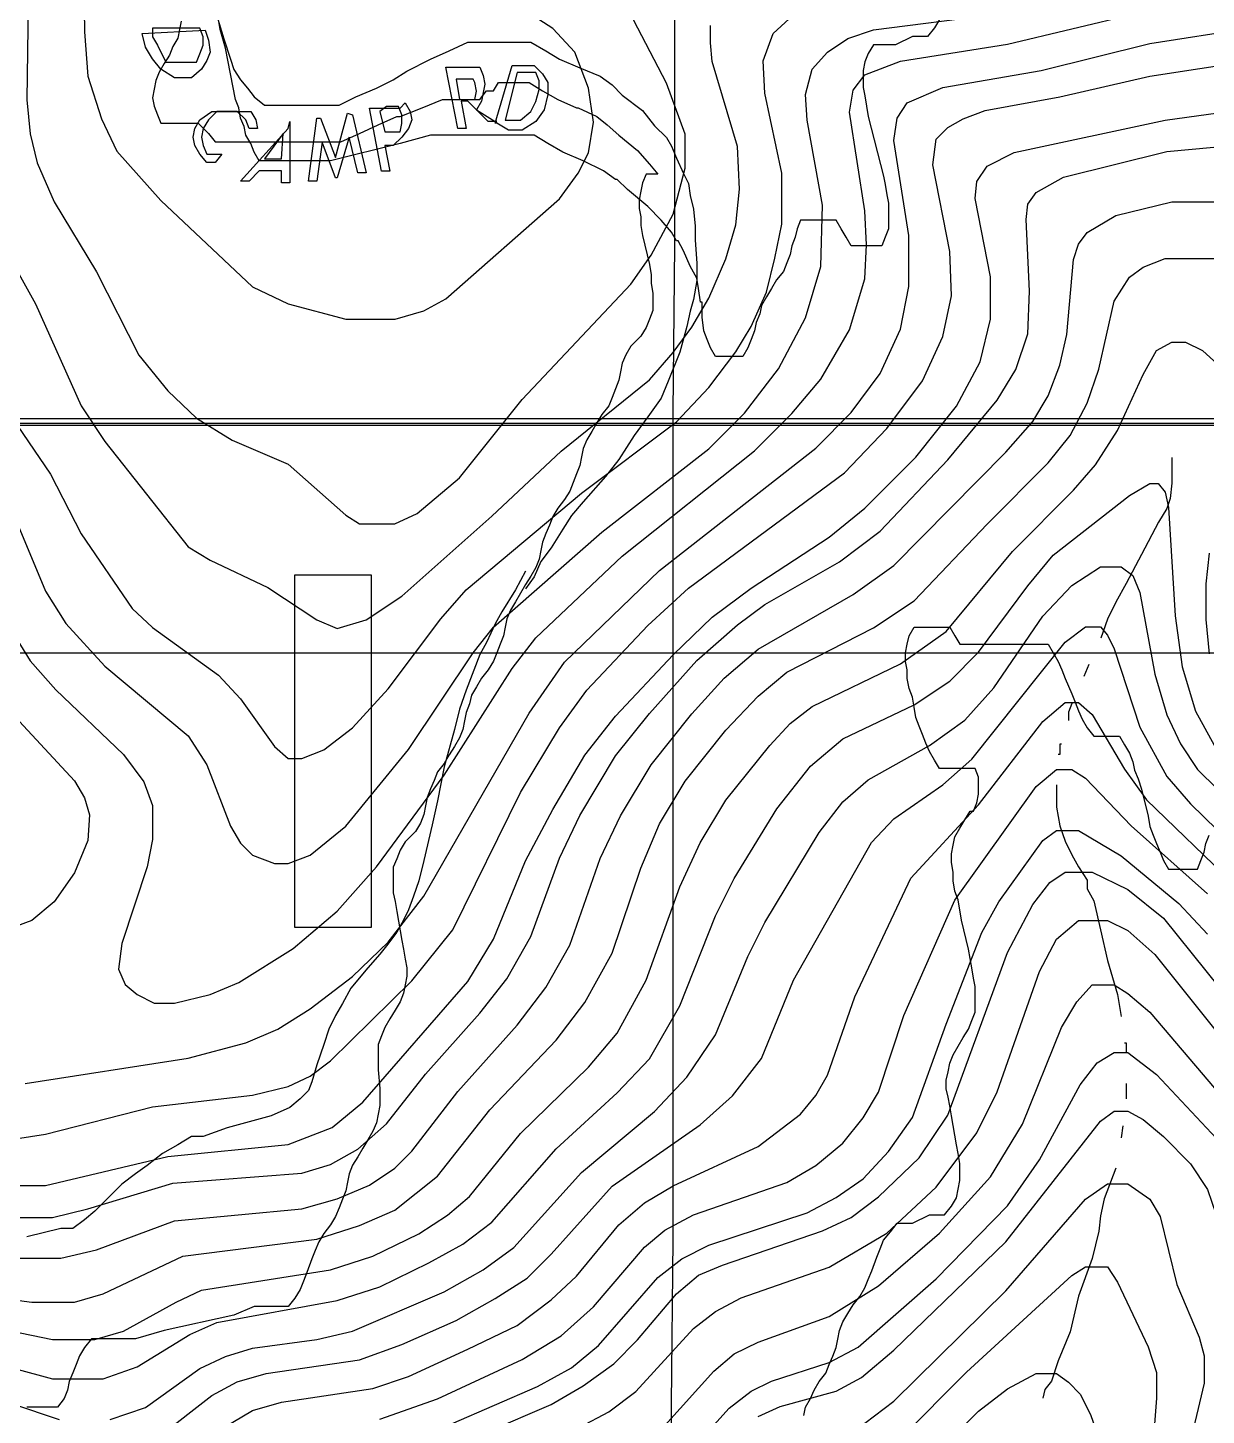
# Model space of a CAD drawing. Extents: x -0.82 to 6.83, y -0.63 to 7.9.
# Drawn here: x 0.0876 to 0.4539, y 4.4541 to 4.8854 of the extents above; entities that cross this region are included whole.
import ezdxf

# ---------------------------------------------------------------- set-up
doc = ezdxf.new("R2010")
doc.units = 0
for name, color, linetype in [('Grid', 7, 'CONTINUOUS'), ('Labels', 7, 'CONTINUOUS'), ('roads', 7, 'CONTINUOUS'), ('topo', 7, 'CONTINUOUS'), ('topo_grid', 7, 'CONTINUOUS'), ('water', 7, 'CONTINUOUS'), ('white', 7, 'CONTINUOUS')]:
    doc.layers.add(name, color=color, linetype=linetype)

msp = doc.modelspace()

# ---------------------------------------------------------------- linework, layer by layer
at = {"layer": 'Grid', "color": 1}
for points in [[(0.841862, 4.762337), (0.635705, 4.762337), (0.429021, 4.762337), (0.222336, 4.762337), (0.015652, 4.762337), (0.024087, 4.966913), (0.031996, 5.172018), (0.039905, 5.376594), (0.048341, 5.58117), (0.255552, 5.58117), (0.463291, 5.58117), (0.670503, 5.58117), (0.878242, 5.58117), (0.869279, 5.375033), (0.860316, 5.169399), (0.850825, 4.963235)], [(0.839226, 3.927683), (0.632542, 3.927683), (0.426384, 3.927683), (0.2197, 3.927683), (0.013015, 3.927683), (0.01407, 4.134375), (0.015652, 4.341041), (0.015652, 4.548792), (0.015652, 4.761808), (0.222336, 4.761808), (0.429021, 4.761808), (0.635705, 4.761808), (0.841862, 4.761808), (0.841862, 4.548263), (0.841336, 4.340539), (0.840283, 4.133846)]]:
    msp.add_lwpolyline(points, close=True, dxfattribs=at)
for points in [[(2.529613, 5.383394), (2.516432, 5.180405), (2.503779, 4.976888), (2.490597, 4.77337), (2.284967, 4.770725), (2.07881, 4.76755), (1.873176, 4.764375), (1.667546, 4.761729), (1.460861, 4.761729), (1.254704, 4.761729), (1.048547, 4.761729), (0.841862, 4.761729), (0.635705, 4.761729), (0.429021, 4.761729), (0.222336, 4.761729), (0.015652, 4.761729), (0.006688, 4.761729)], [(0.006687, 4.763898), (0.01565, 4.763898), (0.222334, 4.763898), (0.429019, 4.763898), (0.635703, 4.763898), (0.84186, 4.763898), (1.048549, 4.763898), (1.254707, 4.763898), (1.460864, 4.763898), (1.667548, 4.763898), (1.873178, 4.766544)]]:
    msp.add_lwpolyline(points, dxfattribs=at)
at = {"layer": 'Labels', "color": 6}
for points in [[(0.142719, 4.884654), (0.143773, 4.881479), (0.144301, 4.877775), (0.143246, 4.875129), (0.141664, 4.872483), (0.138501, 4.869838), (0.133229, 4.869838), (0.129011, 4.872483), (0.126374, 4.875658), (0.124265, 4.879363), (0.123211, 4.883596)], [(0.130592, 4.874626), (0.134283, 4.874626), (0.137974, 4.874626), (0.140083, 4.874626), (0.141137, 4.877272), (0.142192, 4.879918), (0.142192, 4.882564), (0.141137, 4.88521), (0.126374, 4.88521), (0.126374, 4.882564), (0.127956, 4.879918)], [(0.232878, 4.856185), (0.232878, 4.856185), (0.233405, 4.856185), (0.230769, 4.856185), (0.224442, 4.862535), (0.222333, 4.862535), (0.223915, 4.854068), (0.221279, 4.854068), (0.217588, 4.873118), (0.219697, 4.873118), (0.221806, 4.873118), (0.224442, 4.873118), (0.226551, 4.873118), (0.228133, 4.873118), (0.229187, 4.870473), (0.229714, 4.867827), (0.229187, 4.865181), (0.22866, 4.862535), (0.227078, 4.859889)], [(0.233405, 4.855656), (0.232878, 4.855656), (0.23815, 4.873648), (0.241318, 4.873648), (0.245009, 4.873648), (0.247645, 4.871002), (0.249227, 4.868356), (0.249227, 4.864652), (0.248172, 4.859889), (0.245536, 4.856185), (0.241318, 4.853539), (0.237096, 4.853539)], [(0.226024, 4.869361), (0.224969, 4.869361), (0.221806, 4.869361), (0.220751, 4.869361), (0.221806, 4.863011), (0.223387, 4.863011), (0.225496, 4.863011), (0.226551, 4.863011), (0.227078, 4.865657), (0.226551, 4.868303)], [(0.243954, 4.871478), (0.241845, 4.871478), (0.239732, 4.871478), (0.236041, 4.856661), (0.237623, 4.856661), (0.240791, 4.856661), (0.243954, 4.859307), (0.245536, 4.862482), (0.246591, 4.866186), (0.246591, 4.868832), (0.245536, 4.871478)], [(0.204934, 4.861979), (0.206516, 4.859334), (0.207043, 4.856688), (0.205988, 4.854042), (0.203879, 4.851396), (0.201243, 4.84875), (0.198607, 4.84875), (0.200189, 4.840813), (0.197552, 4.840813), (0.193862, 4.860392), (0.195971, 4.860392), (0.197552, 4.860392), (0.200716, 4.860392), (0.203352, 4.860392)], [(0.197025, 4.859334), (0.198607, 4.852984), (0.200716, 4.852984), (0.202298, 4.852984), (0.203352, 4.852984), (0.203879, 4.855629), (0.203879, 4.858275), (0.202825, 4.860921), (0.20177, 4.860921), (0.200716, 4.860921), (0.199134, 4.860921)], [(0.156955, 4.859334), (0.158536, 4.856688), (0.159064, 4.854042), (0.156955, 4.854042), (0.156427, 4.854042), (0.155373, 4.856688), (0.152737, 4.859334), (0.149573, 4.859334), (0.14641, 4.859334), (0.143773, 4.856688), (0.142192, 4.854042), (0.141664, 4.851396), (0.142192, 4.84875), (0.143246, 4.846104), (0.145355, 4.846104), (0.147991, 4.846104), (0.145882, 4.843459), (0.143246, 4.843459), (0.141137, 4.846104), (0.139555, 4.84875), (0.139028, 4.851396), (0.139555, 4.854042), (0.141137, 4.856688), (0.144828, 4.859334), (0.149046, 4.859334), (0.153264, 4.859334)], [(0.169081, 4.856185), (0.169081, 4.837135), (0.166445, 4.837135), (0.166445, 4.840839), (0.159591, 4.840839), (0.156427, 4.837664), (0.153791, 4.837664), (0.168554, 4.854068)], [(0.188589, 4.858275), (0.192807, 4.840284), (0.190171, 4.840284), (0.187535, 4.851396), (0.183844, 4.838696), (0.183317, 4.838696), (0.179099, 4.849809), (0.177517, 4.837638), (0.174881, 4.837638), (0.177517, 4.857217), (0.178572, 4.857217), (0.183317, 4.845046), (0.187008, 4.858804)], [(0.161173, 4.84457), (0.166445, 4.84457), (0.166972, 4.852507)]]:
    msp.add_lwpolyline(points, close=True, dxfattribs=at)
at = {"layer": 'roads', "color": 7}
for points in [[(0.145355, 4.892486), (0.148519, 4.881903), (0.150628, 4.875553), (0.151682, 4.872378), (0.153791, 4.869203), (0.1559, 4.866557), (0.158009, 4.863911), (0.161173, 4.861265), (0.164336, 4.861265), (0.166445, 4.861265), (0.170663, 4.861265), (0.174881, 4.861265), (0.17699, 4.861265), (0.181208, 4.861265), (0.184371, 4.861265), (0.189644, 4.863911), (0.195971, 4.866557), (0.201243, 4.869203), (0.205461, 4.871848), (0.212843, 4.875553), (0.218642, 4.878198), (0.224442, 4.880844), (0.230769, 4.880844), (0.233932, 4.880844), (0.236573, 4.880844), (0.240264, 4.880844), (0.243954, 4.880844), (0.2487, 4.878198), (0.252918, 4.875553), (0.259245, 4.872907), (0.265572, 4.870261), (0.269262, 4.867615), (0.272426, 4.86444), (0.278753, 4.859678), (0.282443, 4.854915), (0.286134, 4.851211), (0.287716, 4.848565), (0.289298, 4.844861), (0.291407, 4.840098), (0.292989, 4.836923), (0.293518, 4.833219), (0.294571, 4.828986), (0.295098, 4.823694), (0.295098, 4.819461), (0.295625, 4.812053), (0.295625, 4.806761), (0.294571, 4.80094), (0.293518, 4.797236), (0.292463, 4.792473), (0.290354, 4.784536), (0.286663, 4.77554), (0.284554, 4.770248), (0.280336, 4.764428), (0.276118, 4.758607), (0.271373, 4.751198), (0.267155, 4.745907), (0.260301, 4.737969), (0.25661, 4.733736), (0.253974, 4.729503), (0.250283, 4.723682), (0.24712, 4.719448), (0.245011, 4.714686), (0.242375, 4.710982)], [(0.24237, 4.716459), (0.239207, 4.710638)], [(0.239207, 4.710664), (0.234989, 4.703785), (0.23288, 4.700081), (0.230244, 4.69426), (0.228135, 4.690556), (0.223917, 4.679443), (0.221808, 4.673623), (0.220226, 4.667273), (0.217063, 4.655631), (0.214954, 4.645048), (0.213372, 4.637639), (0.210736, 4.626527), (0.209154, 4.620177), (0.207572, 4.615414), (0.205991, 4.611181), (0.204409, 4.608006), (0.2023, 4.604302), (0.199136, 4.600068), (0.197027, 4.597423), (0.193337, 4.593189), (0.188064, 4.586839), (0.185428, 4.582077), (0.183319, 4.578373), (0.18121, 4.574139), (0.179628, 4.569377), (0.177519, 4.563027), (0.175938, 4.557735), (0.174883, 4.555089), (0.172247, 4.552443), (0.169083, 4.549798), (0.163284, 4.547152), (0.149575, 4.543448), (0.14219, 4.540802), (0.138499, 4.540802), (0.134281, 4.538156), (0.129536, 4.53551), (0.12479, 4.531806), (0.1211, 4.52916), (0.116882, 4.525985), (0.112137, 4.521223), (0.108446, 4.517518), (0.105282, 4.514873), (0.101592, 4.512227), (0.097901, 4.512227), (0.087356, 4.509581)]]:
    msp.add_lwpolyline(points, dxfattribs=at)
at = {"layer": 'topo', "color": 2}
for points in [[(0.104756, 4.918865), (0.105283, 4.884072), (0.106337, 4.870314), (0.110555, 4.857085), (0.1153, 4.84703), (0.129009, 4.831685), (0.157484, 4.804803), (0.168557, 4.799511), (0.186483, 4.794749), (0.201773, 4.794749), (0.210736, 4.797395), (0.21759, 4.801099), (0.252916, 4.832214), (0.258715, 4.840151), (0.261879, 4.846501), (0.263461, 4.856026), (0.261879, 4.86661), (0.257661, 4.877722), (0.250807, 4.88513), (0.241844, 4.890951)], [(0.087883, 4.900423), (0.087356, 4.862985), (0.08841, 4.852401), (0.090519, 4.843406), (0.095791, 4.831235), (0.108973, 4.809539), (0.122154, 4.78361), (0.131117, 4.772497), (0.140084, 4.764031), (0.151157, 4.757151), (0.168556, 4.749743), (0.186482, 4.733868), (0.1907, 4.731222), (0.194918, 4.731222), (0.201772, 4.731222), (0.208626, 4.734397), (0.221807, 4.74551), (0.241316, 4.769851), (0.275059, 4.805703), (0.281386, 4.814698), (0.28824, 4.827398), (0.291931, 4.841686), (0.291931, 4.852269), (0.286131, 4.868144), (0.270841, 4.897672)], [(0.081029, 4.766729), (0.094737, 4.746621), (0.104227, 4.7281), (0.120045, 4.704817), (0.126372, 4.698996), (0.146939, 4.684179), (0.153793, 4.676771), (0.164338, 4.661954), (0.168556, 4.65825), (0.172774, 4.65825), (0.179628, 4.660896), (0.188591, 4.667775), (0.199663, 4.679946), (0.216008, 4.701642), (0.223916, 4.710638), (0.259769, 4.740694), (0.289295, 4.762919), (0.299313, 4.773503), (0.307748, 4.784615), (0.312494, 4.792553), (0.317239, 4.803136), (0.31988, 4.813719), (0.321988, 4.824303), (0.321988, 4.840178), (0.316712, 4.865049), (0.316183, 4.875103), (0.319351, 4.883569), (0.326733, 4.890449)], [(0.077865, 4.821207), (0.089992, 4.799511), (0.104227, 4.767867), (0.111609, 4.756755), (0.137448, 4.724079), (0.144302, 4.719845), (0.162229, 4.711379), (0.177519, 4.701324), (0.183846, 4.698679), (0.192809, 4.701324), (0.203881, 4.708733), (0.231825, 4.733604), (0.253442, 4.753712), (0.280859, 4.775937), (0.28824, 4.784404), (0.29404, 4.792341), (0.299312, 4.801337), (0.304585, 4.813508), (0.307748, 4.824091), (0.308804, 4.835204), (0.308277, 4.848433), (0.300368, 4.874891), (0.299841, 4.880712), (0.299841, 4.886004)], [(0.081556, 4.69971), (0.08841, 4.688598), (0.096319, 4.679602), (0.117409, 4.659494), (0.123735, 4.651027), (0.126372, 4.643619), (0.126372, 4.633035), (0.12479, 4.624569), (0.116881, 4.600756), (0.115827, 4.592819), (0.117936, 4.588056), (0.121627, 4.584881), (0.126899, 4.582235), (0.13323, 4.582235), (0.144302, 4.584881), (0.153266, 4.588585), (0.170137, 4.599169), (0.183846, 4.61081), (0.195972, 4.624569), (0.217062, 4.653038), (0.238152, 4.686243), (0.245533, 4.695768), (0.272423, 4.721168), (0.313548, 4.753871), (0.325152, 4.765512), (0.334115, 4.776096), (0.343078, 4.791441), (0.347823, 4.807316), (0.34835, 4.8179), (0.347823, 4.828483), (0.343078, 4.859069), (0.344134, 4.865948), (0.347824, 4.870711), (0.358897, 4.874944), (0.392113, 4.880236), (0.432184, 4.889761)], [(0.08261, 4.735667), (0.093155, 4.710267), (0.099482, 4.700213), (0.111609, 4.686984), (0.137448, 4.665288), (0.143248, 4.656292), (0.150629, 4.637242), (0.153793, 4.631951), (0.157484, 4.628246), (0.164338, 4.625601), (0.168556, 4.625601), (0.17541, 4.628246), (0.186482, 4.637242), (0.20599, 4.661055), (0.226025, 4.691111), (0.232352, 4.699049), (0.266096, 4.728576), (0.299312, 4.754506), (0.310385, 4.765618), (0.320934, 4.779376), (0.32937, 4.795251), (0.334115, 4.811126), (0.334642, 4.830176), (0.329897, 4.856635), (0.32937, 4.864572), (0.331479, 4.87251), (0.336224, 4.877801), (0.342551, 4.882035), (0.35046, 4.884681), (0.387894, 4.889443)], [(0.086828, 4.557206), (0.137448, 4.565143), (0.155375, 4.569906), (0.165392, 4.574139), (0.17541, 4.580489), (0.188591, 4.590543), (0.199663, 4.601127), (0.210735, 4.615414), (0.243425, 4.672353), (0.254497, 4.688228), (0.284022, 4.716697), (0.332533, 4.754664), (0.343605, 4.765777), (0.352569, 4.777948), (0.358896, 4.791706), (0.361531, 4.804935), (0.361531, 4.82081), (0.356786, 4.850338), (0.357839, 4.857217), (0.361003, 4.861979), (0.372075, 4.866742), (0.402655, 4.872034), (0.436399, 4.8805), (0.466979, 4.885263)], [(0.075756, 4.538844), (0.093155, 4.54149), (0.126372, 4.549956), (0.157484, 4.55366), (0.168556, 4.556306), (0.17541, 4.559481), (0.181737, 4.564244), (0.207045, 4.589115), (0.219699, 4.60499), (0.240788, 4.647693), (0.252915, 4.667802), (0.261351, 4.679443), (0.280332, 4.699552), (0.292986, 4.711193), (0.341496, 4.747044), (0.354678, 4.760803), (0.36575, 4.775619), (0.372077, 4.789378), (0.374712, 4.802078), (0.374186, 4.815836), (0.368913, 4.842744), (0.369968, 4.850682), (0.373659, 4.854386), (0.378404, 4.857032), (0.385258, 4.859678), (0.408457, 4.863911), (0.436402, 4.870261), (0.467508, 4.875023)], [(0.068902, 4.525535), (0.093155, 4.525535), (0.131117, 4.534531), (0.168556, 4.538235), (0.182264, 4.543527), (0.191755, 4.551464), (0.224444, 4.588903), (0.232352, 4.602132), (0.24237, 4.626474), (0.250806, 4.642349), (0.260824, 4.659282), (0.270314, 4.671453), (0.28824, 4.690503), (0.300367, 4.702145), (0.312494, 4.71114), (0.336751, 4.727015), (0.347823, 4.736011), (0.363641, 4.751886), (0.376295, 4.767761), (0.383676, 4.78152), (0.38684, 4.794749), (0.38684, 4.807978), (0.382094, 4.83232), (0.382621, 4.837611), (0.385784, 4.842374), (0.39422, 4.846607), (0.441145, 4.856661), (0.487542, 4.863011)], [(0.07312, 4.51564), (0.095264, 4.51564), (0.106336, 4.518286), (0.132703, 4.526223), (0.172774, 4.529398), (0.181737, 4.532044), (0.190173, 4.536806), (0.199136, 4.544744), (0.211263, 4.56009), (0.228134, 4.57914), (0.23657, 4.589723), (0.243952, 4.602952), (0.252915, 4.627294), (0.259242, 4.640523), (0.270314, 4.659044), (0.280859, 4.672273), (0.295622, 4.688677), (0.308276, 4.69979), (0.316712, 4.70614), (0.339915, 4.719369), (0.352569, 4.728894), (0.373658, 4.751119), (0.388949, 4.76964), (0.394748, 4.779165), (0.398439, 4.790277), (0.398965, 4.803506), (0.397912, 4.825731), (0.398439, 4.830494), (0.401074, 4.834198), (0.40951, 4.838961), (0.441672, 4.846898), (0.47647, 4.850073)], [(0.079974, 4.502913), (0.0979, 4.502913), (0.108973, 4.505559), (0.13323, 4.514555), (0.172774, 4.518259), (0.183846, 4.521434), (0.193863, 4.525668), (0.201772, 4.530959), (0.207045, 4.536251), (0.22128, 4.554772), (0.239734, 4.575409), (0.248697, 4.587051), (0.256078, 4.60028), (0.265569, 4.627162), (0.271896, 4.640391), (0.281386, 4.656266), (0.29404, 4.672141), (0.304058, 4.683253), (0.314603, 4.692249), (0.344133, 4.709183), (0.356787, 4.718178), (0.391585, 4.7535), (0.400021, 4.763025), (0.404766, 4.770963), (0.408457, 4.780488), (0.410566, 4.790013), (0.412674, 4.813296), (0.414257, 4.818059), (0.416894, 4.821763), (0.425857, 4.827054), (0.443256, 4.831288), (0.456437, 4.831288)], [(0.048867, 4.494553), (0.088937, 4.489261), (0.102118, 4.489261), (0.111082, 4.491907), (0.135866, 4.503548), (0.177519, 4.50884), (0.1907, 4.513073), (0.201772, 4.517836), (0.214953, 4.528419), (0.231298, 4.549057), (0.25186, 4.570753), (0.260824, 4.582394), (0.26926, 4.59774), (0.278223, 4.624198), (0.284022, 4.637957), (0.291931, 4.651186), (0.304585, 4.667061), (0.314603, 4.677644), (0.32357, 4.685053), (0.35046, 4.698811), (0.363114, 4.707278), (0.385785, 4.73109), (0.404766, 4.75014), (0.41162, 4.758607), (0.416893, 4.768661), (0.420583, 4.779244), (0.425328, 4.800411), (0.430074, 4.807819), (0.434292, 4.810994), (0.441146, 4.81364), (0.449582, 4.81364), (0.456436, 4.81364)], [(0.062048, 4.484551), (0.095264, 4.477672), (0.108445, 4.477672), (0.117409, 4.480318), (0.133758, 4.489314), (0.141666, 4.493018), (0.181737, 4.499368), (0.194918, 4.503601), (0.209154, 4.51048), (0.218117, 4.516301), (0.224971, 4.522122), (0.240788, 4.541701), (0.261878, 4.562339), (0.270841, 4.572922), (0.279804, 4.589326), (0.290349, 4.618325), (0.296676, 4.632083), (0.304585, 4.645312), (0.318293, 4.662245), (0.324625, 4.669125), (0.331479, 4.674416), (0.358896, 4.687645), (0.373131, 4.6977), (0.393694, 4.72257), (0.412675, 4.74162), (0.419529, 4.749558), (0.426383, 4.760141), (0.434292, 4.777604), (0.43851, 4.785012), (0.443255, 4.787658), (0.447473, 4.787658), (0.452745, 4.785012), (0.458545, 4.77972)], [(0.062048, 4.474471), (0.095264, 4.465475), (0.104227, 4.465475), (0.111082, 4.465475), (0.121627, 4.469179), (0.137976, 4.479233), (0.146411, 4.482937), (0.183846, 4.489816), (0.197027, 4.49405), (0.212317, 4.501458), (0.222862, 4.507279), (0.231825, 4.514158), (0.25186, 4.536912), (0.270841, 4.554375), (0.280859, 4.564958), (0.290349, 4.581362), (0.301421, 4.609302), (0.307221, 4.620944), (0.320407, 4.64264), (0.330952, 4.655869), (0.340969, 4.664336), (0.363114, 4.674919), (0.374186, 4.682327), (0.383149, 4.691323), (0.398439, 4.711961), (0.406348, 4.721486), (0.430074, 4.740006), (0.436401, 4.743711), (0.439036, 4.743711), (0.441145, 4.741065), (0.442198, 4.736302), (0.444307, 4.702568), (0.446416, 4.686693), (0.450634, 4.672935), (0.456434, 4.662351)], [(0.03674, 4.739663), (0.037795, 4.739663), (0.053612, 4.726433), (0.058357, 4.721142), (0.062048, 4.712675), (0.068375, 4.694154), (0.072593, 4.685158), (0.081029, 4.674046), (0.102118, 4.651292), (0.105282, 4.646), (0.106864, 4.640708), (0.106336, 4.632771), (0.102118, 4.622717), (0.095792, 4.613721), (0.088937, 4.6079), (0.077338, 4.603667), (0.03674, 4.596258)], [(0.454853, 4.722041), (0.4538, 4.712516), (0.4538, 4.701404), (0.454853, 4.69082)], [(0.113191, 4.452801), (0.124263, 4.456505), (0.141139, 4.468676), (0.149048, 4.47238), (0.157484, 4.475026), (0.177519, 4.477672), (0.188591, 4.480318), (0.217062, 4.492489), (0.229189, 4.499368), (0.238679, 4.506247), (0.259769, 4.52953), (0.282441, 4.54858), (0.292458, 4.559164), (0.301421, 4.572393), (0.311439, 4.596735), (0.316712, 4.607318), (0.333588, 4.635258), (0.340969, 4.644783), (0.348878, 4.651662), (0.367859, 4.662245), (0.378931, 4.670183), (0.387894, 4.680237), (0.403184, 4.702462), (0.412147, 4.711987), (0.42111, 4.717808), (0.427437, 4.717808), (0.431128, 4.715162), (0.433237, 4.70987), (0.437982, 4.68447), (0.441673, 4.67177), (0.445891, 4.662775), (0.451163, 4.654837), (0.475944, 4.630495)], [(0.128481, 4.447563), (0.14483, 4.460263), (0.152738, 4.464496), (0.161702, 4.467142), (0.1907, 4.471375), (0.203881, 4.476138), (0.220753, 4.483546), (0.23288, 4.490425), (0.242897, 4.496775), (0.250279, 4.504183), (0.26926, 4.52535), (0.296676, 4.5444), (0.306694, 4.553396), (0.315657, 4.565038), (0.325679, 4.589379), (0.349932, 4.632109), (0.356787, 4.639518), (0.372077, 4.650101), (0.38104, 4.658039), (0.410038, 4.694419), (0.416365, 4.699181), (0.421111, 4.699181), (0.42322, 4.696535), (0.425329, 4.692302), (0.433236, 4.66796), (0.441672, 4.652615), (0.449053, 4.644148), (0.469616, 4.62404)], [(0.14852, 4.450314), (0.157484, 4.455606), (0.166447, 4.458252), (0.194918, 4.462485), (0.20599, 4.466189), (0.224444, 4.474656), (0.239734, 4.482064), (0.250279, 4.490002), (0.258187, 4.49741), (0.271369, 4.513285), (0.279277, 4.520164), (0.28824, 4.525456), (0.314603, 4.537627), (0.327788, 4.547681), (0.332533, 4.553502), (0.336224, 4.559852), (0.34466, 4.584193), (0.362059, 4.621103), (0.383149, 4.643857), (0.403184, 4.669786), (0.410038, 4.675607), (0.414256, 4.675607), (0.418474, 4.671903), (0.428492, 4.654969), (0.435346, 4.645444), (0.462236, 4.619515)], [(0.197027, 4.452934), (0.214953, 4.459284), (0.241316, 4.471454), (0.253442, 4.478863), (0.26346, 4.487859), (0.279277, 4.506379), (0.285604, 4.511671), (0.294567, 4.516434), (0.32357, 4.526488), (0.332533, 4.531779), (0.340969, 4.538659), (0.347296, 4.546596), (0.352041, 4.554534), (0.35995, 4.578346), (0.375767, 4.614197), (0.401075, 4.649519), (0.407402, 4.654811), (0.412147, 4.654811), (0.416365, 4.652165), (0.430601, 4.637348), (0.454327, 4.616181)], [(0.20599, 4.445631), (0.246061, 4.463094), (0.256606, 4.468914), (0.265042, 4.475794), (0.283495, 4.49696), (0.290877, 4.502781), (0.299312, 4.507014), (0.329897, 4.517069), (0.33886, 4.521831), (0.347296, 4.527652), (0.355205, 4.536119), (0.362586, 4.546702), (0.373131, 4.5757), (0.384203, 4.604169), (0.389476, 4.613694), (0.403184, 4.632744), (0.407402, 4.635919), (0.414256, 4.635919), (0.427437, 4.627982), (0.445364, 4.613165), (0.454327, 4.60364)], [(0.210735, 4.440498), (0.250279, 4.457431), (0.260296, 4.463252), (0.269787, 4.470131), (0.277168, 4.47754), (0.289295, 4.491827), (0.296149, 4.497648), (0.30353, 4.500823), (0.334642, 4.511406), (0.343605, 4.51564), (0.352041, 4.52199), (0.364695, 4.534161), (0.373658, 4.54739), (0.392112, 4.598005), (0.400021, 4.612821), (0.405293, 4.6197), (0.410038, 4.622875), (0.414256, 4.622875), (0.418474, 4.622875), (0.429546, 4.617584), (0.440619, 4.608588), (0.466981, 4.575912)], [(0.259242, 4.450394), (0.268205, 4.455156), (0.276641, 4.461506), (0.294567, 4.481085), (0.301421, 4.486377), (0.30933, 4.49061), (0.336751, 4.500135), (0.354678, 4.510719), (0.369968, 4.525006), (0.382622, 4.541939), (0.388949, 4.554639), (0.40213, 4.592051), (0.407402, 4.602106), (0.414256, 4.607926), (0.418474, 4.607926), (0.42322, 4.607926), (0.429546, 4.604751), (0.437982, 4.597343), (0.461181, 4.568345)], [(0.285604, 4.450949), (0.300894, 4.467883), (0.307221, 4.473174), (0.314603, 4.476878), (0.336751, 4.484816), (0.352041, 4.494341), (0.371022, 4.510745), (0.38684, 4.528208), (0.396857, 4.544612), (0.408984, 4.574668), (0.413729, 4.582606), (0.418474, 4.587898), (0.425329, 4.587898), (0.429546, 4.585252), (0.436401, 4.579431), (0.460654, 4.550962), (0.485962, 4.527149), (0.488071, 4.521858), (0.49018, 4.503337), (0.495978, 4.490108), (0.497034, 4.484287), (0.496508, 4.478995), (0.49387, 4.471058), (0.479635, 4.444599)], [(0.290349, 4.43936), (0.305639, 4.456294), (0.312494, 4.461585), (0.318825, 4.46476), (0.336751, 4.470581), (0.345714, 4.475344), (0.369968, 4.49651), (0.392112, 4.519265), (0.40213, 4.533552), (0.414784, 4.556835), (0.420056, 4.563715), (0.425328, 4.56689), (0.429546, 4.56689), (0.43851, 4.56001), (0.46329, 4.533552), (0.469617, 4.525615), (0.472252, 4.517677), (0.473834, 4.501273), (0.481215, 4.485398), (0.482271, 4.480106), (0.482271, 4.474815), (0.480689, 4.469523), (0.46909, 4.44571)], [(0.314603, 4.453701), (0.321461, 4.456876), (0.33886, 4.461638), (0.346769, 4.465872), (0.356787, 4.474338), (0.391585, 4.508073), (0.42111, 4.545511), (0.425328, 4.548686), (0.429546, 4.548686), (0.434292, 4.54604), (0.440619, 4.540749), (0.449054, 4.532282), (0.454327, 4.524345), (0.456962, 4.516407), (0.459071, 4.497886), (0.466453, 4.481482), (0.467506, 4.47619), (0.46698, 4.468253), (0.45907, 4.447086)], [(0.347823, 4.451637), (0.356787, 4.458516), (0.391585, 4.49278), (0.416365, 4.521249), (0.42322, 4.526011), (0.429546, 4.526011), (0.436401, 4.521249), (0.439564, 4.515957), (0.444837, 4.494791), (0.451691, 4.478386), (0.453273, 4.472566), (0.453273, 4.464099), (0.448528, 4.443991)], [(0.358896, 4.446901), (0.379458, 4.467539), (0.412147, 4.497595), (0.416365, 4.500241), (0.420583, 4.500241), (0.423221, 4.500241), (0.426384, 4.495479), (0.435874, 4.47537), (0.438512, 4.467433), (0.438512, 4.459495), (0.436403, 4.432614)], [(0.364168, 4.436371), (0.383149, 4.455421), (0.392112, 4.4623), (0.401075, 4.467062), (0.407402, 4.467062), (0.411093, 4.464416), (0.414784, 4.460712), (0.417947, 4.454362), (0.420582, 4.446954)], [(0.068902, 4.462326), (0.097373, 4.452801)]]:
    msp.add_lwpolyline(points, dxfattribs=at)
at = {"layer": 'topo_grid', "color": 7}
for points in [[(0.287713, 4.405917), (0.287713, 4.45759), (0.28824, 4.508734), (0.28824, 4.560381), (0.28824, 4.611525), (0.28824, 4.663198), (0.28824, 4.714871), (0.28824, 4.766015), (0.288766, 4.817688), (0.288766, 4.868832), (0.288766, 4.920505), (0.288766, 4.972178), (0.288766, 5.023322), (0.289293, 5.074995), (0.289293, 5.126139), (0.289293, 5.177813), (0.289293, 5.229459)], [(0.071011, 4.691138), (0.108445, 4.691138), (0.145357, 4.691138), (0.182791, 4.691138), (0.219699, 4.691138), (0.257133, 4.691138), (0.29404, 4.691138), (0.331479, 4.691138), (0.368913, 4.691138), (0.40582, 4.691138), (0.443255, 4.691138), (0.480162, 4.691138), (0.517601, 4.691138), (0.554508, 4.691138), (0.591942, 4.691138), (0.629377, 4.691138), (0.666284, 4.691138)]]:
    msp.add_lwpolyline(points, dxfattribs=at)
at = {"layer": 'water', "color": 4}
for points in [[(0.443256, 4.75178), (0.443256, 4.747547), (0.443256, 4.743843), (0.442729, 4.73908), (0.441676, 4.735905), (0.439041, 4.731672), (0.433768, 4.721618), (0.429023, 4.712622), (0.42586, 4.706801), (0.423222, 4.70151), (0.421113, 4.695689)], [(0.41742, 4.68746), (0.415838, 4.683756)], [(0.412147, 4.675342), (0.411094, 4.672696), (0.411094, 4.670051)], [(0.408984, 4.662669), (0.408457, 4.662669), (0.408457, 4.659494), (0.407931, 4.659494)], [(0.407402, 4.650022), (0.407402, 4.650022), (0.407402, 4.647376), (0.407402, 4.643143), (0.408458, 4.637322), (0.41004, 4.632559), (0.412149, 4.628326), (0.414257, 4.624622), (0.416893, 4.620388), (0.416893, 4.617743), (0.419001, 4.614038), (0.42111, 4.605043), (0.423219, 4.595518), (0.426383, 4.584934), (0.427436, 4.578055)], [(0.428492, 4.569879), (0.429021, 4.569879), (0.429021, 4.566704)], [(0.42902, 4.557232), (0.42902, 4.55247)], [(0.427965, 4.544056), (0.427439, 4.540352), (0.427439, 4.540352)], [(0.425856, 4.53088), (0.422165, 4.521355), (0.421112, 4.516063), (0.420585, 4.511301), (0.418477, 4.502834), (0.414259, 4.491192), (0.411623, 4.48008), (0.407932, 4.471084), (0.405824, 4.464734), (0.403715, 4.462088), (0.403188, 4.459442)]]:
    msp.add_lwpolyline(points, dxfattribs=at)
at = {"layer": 'white', "color": 7}
for points in [[(0.135335, 4.887432), (0.134808, 4.884786), (0.134281, 4.882141), (0.132699, 4.879495), (0.131645, 4.876849), (0.130063, 4.874203), (0.128481, 4.871557), (0.127427, 4.868911), (0.126899, 4.866266), (0.126372, 4.86362), (0.126899, 4.860974), (0.127954, 4.858328), (0.129008, 4.855682), (0.13059, 4.855682), (0.132699, 4.855682), (0.134808, 4.855682), (0.136917, 4.855682), (0.139026, 4.855682), (0.140608, 4.855682), (0.143771, 4.852507), (0.14588, 4.849861), (0.147462, 4.849861), (0.149571, 4.849861), (0.152212, 4.849861), (0.154848, 4.849861), (0.157484, 4.849861), (0.160648, 4.849861), (0.163284, 4.849861), (0.165393, 4.849861), (0.16592, 4.849861), (0.166447, 4.849861), (0.170665, 4.849861), (0.174883, 4.849861), (0.176992, 4.849861), (0.177519, 4.849861), (0.181737, 4.849861), (0.184374, 4.849861), (0.184901, 4.849861), (0.190701, 4.852507), (0.1965, 4.855153), (0.2023, 4.857799), (0.203354, 4.857799), (0.210209, 4.860445), (0.216536, 4.863091), (0.219699, 4.863091), (0.222335, 4.863091), (0.225499, 4.863091), (0.228135, 4.863091), (0.230244, 4.865736), (0.232353, 4.865736), (0.233935, 4.868382), (0.233935, 4.868382), (0.236571, 4.868382), (0.237098, 4.868382), (0.240262, 4.868382), (0.243425, 4.868382), (0.247643, 4.865736), (0.252388, 4.863091), (0.258188, 4.860445), (0.258715, 4.860445), (0.264515, 4.857799), (0.267678, 4.855153), (0.271369, 4.851978), (0.277169, 4.847216), (0.28086, 4.842982), (0.283495, 4.839807), (0.281913, 4.839807), (0.279804, 4.839807), (0.278751, 4.837161), (0.278222, 4.834516), (0.277696, 4.83187), (0.277696, 4.829224), (0.278222, 4.826578), (0.278222, 4.823932), (0.278751, 4.820757), (0.28086, 4.811761), (0.281386, 4.808586), (0.281386, 4.805941), (0.281913, 4.802766), (0.281913, 4.80012), (0.281913, 4.797474), (0.28086, 4.794828), (0.279804, 4.792182), (0.278222, 4.789536), (0.275059, 4.786361), (0.273477, 4.783716), (0.272424, 4.78107), (0.271895, 4.778424), (0.271368, 4.775778), (0.270315, 4.773132), (0.26926, 4.770486), (0.268207, 4.767841), (0.266098, 4.765195), (0.264516, 4.762549), (0.262934, 4.759903), (0.261352, 4.757257), (0.260298, 4.754611), (0.259771, 4.751966), (0.259243, 4.74932), (0.258189, 4.746674), (0.257134, 4.744028), (0.25608, 4.741382), (0.254498, 4.738736), (0.252389, 4.736091), (0.250808, 4.733445), (0.249753, 4.730799), (0.248699, 4.728153), (0.247644, 4.725507), (0.247117, 4.722861), (0.24659, 4.720216), (0.245535, 4.71757), (0.243953, 4.714924), (0.242372, 4.712278), (0.24079, 4.709632), (0.239208, 4.706986), (0.237626, 4.704341), (0.236572, 4.701695), (0.236045, 4.699049), (0.235517, 4.696403), (0.234463, 4.693757), (0.233408, 4.691111), (0.232354, 4.688466), (0.230772, 4.68582), (0.228663, 4.683174), (0.227081, 4.680528), (0.2255, 4.677882), (0.224972, 4.675236), (0.223918, 4.672591), (0.223391, 4.669945), (0.222863, 4.667299), (0.221809, 4.664653), (0.220227, 4.662007), (0.218645, 4.659361), (0.217064, 4.656716), (0.214955, 4.65407), (0.2139, 4.651424), (0.212846, 4.648778), (0.211791, 4.646132), (0.211264, 4.643486), (0.210737, 4.640841), (0.209682, 4.638195), (0.208101, 4.635549), (0.204937, 4.632374), (0.203355, 4.629728), (0.202301, 4.627082), (0.201246, 4.624436), (0.201246, 4.621791), (0.201246, 4.619145), (0.201246, 4.616499), (0.201774, 4.613853), (0.202301, 4.610678), (0.203883, 4.601682), (0.20441, 4.599036), (0.204937, 4.595861), (0.205464, 4.593216), (0.205464, 4.59057), (0.204937, 4.587924), (0.20441, 4.585278), (0.203355, 4.582632), (0.201774, 4.579986), (0.200192, 4.577341), (0.19861, 4.574695), (0.197556, 4.572049), (0.196501, 4.569403), (0.196501, 4.566757), (0.196501, 4.564111), (0.196501, 4.561466), (0.197028, 4.555645), (0.197028, 4.552999), (0.197028, 4.550353), (0.196501, 4.547707), (0.195974, 4.545061), (0.194919, 4.542416), (0.193338, 4.53977), (0.191756, 4.537124), (0.190174, 4.534478), (0.188592, 4.531832), (0.187538, 4.529186), (0.187011, 4.526541), (0.186483, 4.523895), (0.185429, 4.521249), (0.184374, 4.518603), (0.18332, 4.515957), (0.181738, 4.513311), (0.179629, 4.510666), (0.178048, 4.50802), (0.176993, 4.505374), (0.175939, 4.502728), (0.174357, 4.498495), (0.173302, 4.495849), (0.172248, 4.493203), (0.170666, 4.490557), (0.168557, 4.487911), (0.166448, 4.487911), (0.163812, 4.487911), (0.160648, 4.487911), (0.158012, 4.487911), (0.151685, 4.485266), (0.130064, 4.480503), (0.121101, 4.477857), (0.117937, 4.477857), (0.115301, 4.477857), (0.112138, 4.477857), (0.109501, 4.477857), (0.107392, 4.477857), (0.105283, 4.475211), (0.103702, 4.472566), (0.102647, 4.46992), (0.101593, 4.467274), (0.100538, 4.464628), (0.100011, 4.461982), (0.098956, 4.459336), (0.096847, 4.456691), (0.095266, 4.456691), (0.092629, 4.456691), (0.089993, 4.456691), (0.087357, 4.456691)], [(0.371014, 4.887961), (0.369431, 4.885316), (0.367323, 4.88267), (0.365214, 4.88267), (0.362579, 4.88267), (0.357307, 4.880024), (0.354672, 4.880024), (0.352563, 4.880024), (0.350454, 4.880024), (0.348872, 4.877378), (0.347816, 4.874732), (0.34729, 4.872086), (0.34729, 4.869441), (0.34729, 4.866795), (0.347816, 4.864149), (0.348345, 4.860974), (0.348872, 4.857799), (0.353617, 4.839278), (0.354143, 4.836632), (0.354673, 4.833457), (0.355199, 4.830811), (0.355199, 4.828166), (0.355199, 4.82552), (0.355199, 4.822874), (0.354143, 4.820228), (0.35309, 4.817582), (0.35098, 4.817582), (0.349398, 4.817582), (0.347289, 4.817582), (0.345181, 4.817582), (0.343599, 4.817582), (0.342016, 4.820228), (0.340434, 4.822874), (0.338852, 4.82552), (0.337272, 4.82552), (0.335164, 4.82552), (0.333055, 4.82552), (0.331473, 4.82552), (0.329364, 4.82552), (0.327782, 4.82552), (0.326729, 4.822874), (0.326199, 4.820228), (0.325146, 4.817582), (0.32462, 4.814936), (0.323564, 4.812291), (0.322511, 4.809645), (0.320402, 4.806999), (0.31882, 4.804353), (0.317238, 4.801707), (0.315656, 4.799061), (0.315129, 4.796416), (0.314076, 4.79377), (0.313547, 4.791124), (0.312494, 4.788478), (0.311438, 4.785832), (0.309859, 4.783186), (0.308277, 4.783186), (0.306168, 4.783186), (0.304586, 4.783186), (0.302477, 4.783186), (0.301424, 4.783186), (0.299842, 4.785832), (0.298789, 4.788478), (0.297733, 4.791124), (0.297733, 4.791124), (0.297733, 4.791124), (0.297206, 4.795357), (0.297206, 4.795357), (0.297206, 4.80012), (0.29668, 4.80012), (0.296151, 4.804353), (0.295624, 4.807528), (0.295624, 4.807528), (0.295624, 4.807528), (0.293516, 4.811232), (0.291407, 4.815995), (0.289825, 4.81917), (0.289825, 4.81917), (0.289298, 4.81917), (0.287716, 4.821816), (0.284553, 4.82552), (0.284553, 4.82552), (0.280335, 4.829753), (0.274008, 4.835045), (0.270844, 4.83822), (0.270317, 4.83822), (0.266626, 4.840866), (0.260299, 4.844041), (0.253973, 4.846686), (0.249227, 4.849332), (0.245009, 4.851978), (0.244482, 4.851978), (0.240791, 4.851978), (0.240262, 4.851978), (0.237099, 4.851978), (0.236572, 4.851978), (0.233935, 4.851978), (0.233408, 4.851978), (0.233408, 4.851978), (0.231826, 4.851978), (0.229717, 4.851978), (0.227608, 4.851978), (0.224972, 4.851978), (0.222336, 4.851978), (0.219173, 4.851978), (0.216009, 4.851978), (0.212846, 4.851978), (0.203355, 4.849332), (0.181734, 4.844041), (0.175407, 4.844041), (0.172771, 4.844041), (0.169607, 4.844041), (0.166971, 4.844041), (0.164335, 4.844041), (0.161698, 4.844041), (0.159589, 4.844041), (0.158008, 4.846686), (0.156953, 4.849332), (0.155371, 4.851978), (0.154844, 4.854624), (0.15379, 4.85727), (0.153263, 4.860445), (0.152208, 4.863091), (0.149045, 4.878966), (0.147463, 4.884786), (0.146936, 4.887961)], [(0.328848, 4.454018), (0.329374, 4.456664), (0.330956, 4.45931), (0.332012, 4.461956), (0.333594, 4.464602), (0.335703, 4.467248), (0.336759, 4.469893), (0.337812, 4.472539), (0.338867, 4.475185), (0.339394, 4.477831), (0.339921, 4.480477), (0.340976, 4.483123), (0.342564, 4.485768), (0.344146, 4.488414), (0.346249, 4.49106), (0.347834, 4.493706), (0.34889, 4.496352), (0.349943, 4.498998), (0.351525, 4.503231), (0.352581, 4.505877), (0.353634, 4.508523), (0.355743, 4.511168), (0.357851, 4.513814), (0.35996, 4.513814), (0.362595, 4.513814), (0.367868, 4.51646), (0.370503, 4.51646), (0.372612, 4.51646), (0.374721, 4.519106), (0.376303, 4.521752), (0.37683, 4.524398), (0.377356, 4.527043), (0.377356, 4.529689), (0.377356, 4.532335), (0.37683, 4.53551), (0.376303, 4.538156), (0.374721, 4.547152), (0.374194, 4.550327), (0.373668, 4.552973), (0.373141, 4.555618), (0.373141, 4.558264), (0.373668, 4.56091), (0.374194, 4.563556), (0.375247, 4.566202), (0.37683, 4.568848), (0.378412, 4.571493), (0.379994, 4.574139), (0.38105, 4.576785), (0.382103, 4.579431), (0.382103, 4.582077), (0.382103, 4.584723), (0.382103, 4.587368), (0.381576, 4.590014), (0.38105, 4.593189), (0.379994, 4.59901), (0.377885, 4.608006), (0.376832, 4.614356), (0.375777, 4.617002), (0.37525, 4.620177), (0.37525, 4.622823), (0.374724, 4.625998), (0.374724, 4.628643), (0.37525, 4.631289), (0.375777, 4.633935), (0.377359, 4.636581), (0.378941, 4.639227), (0.380523, 4.641873), (0.381576, 4.641873), (0.382632, 4.644518), (0.383158, 4.647164), (0.383158, 4.64981), (0.383158, 4.652456), (0.382103, 4.655102), (0.38105, 4.655102), (0.378941, 4.655102), (0.376832, 4.655102), (0.374724, 4.655102), (0.372615, 4.655102), (0.371033, 4.655102), (0.36945, 4.657748), (0.367868, 4.660393), (0.366813, 4.663039), (0.365759, 4.665685), (0.364704, 4.668331), (0.363651, 4.670977), (0.363122, 4.674152), (0.362595, 4.677327), (0.361542, 4.679973), (0.361013, 4.683148), (0.361013, 4.685793), (0.360486, 4.688439), (0.360486, 4.691085), (0.361013, 4.693731), (0.361542, 4.696377), (0.363122, 4.699023), (0.364704, 4.699023), (0.366813, 4.699023), (0.368921, 4.699023), (0.370503, 4.699023), (0.372086, 4.699023), (0.374194, 4.699023), (0.375777, 4.696377), (0.377359, 4.693731), (0.378941, 4.693731), (0.381576, 4.693731), (0.383685, 4.693731), (0.38632, 4.693731), (0.389484, 4.693731), (0.394756, 4.693731), (0.397391, 4.693731), (0.400029, 4.693731), (0.402665, 4.693731), (0.404773, 4.693731), (0.406356, 4.691085), (0.407938, 4.688439), (0.408993, 4.685793), (0.410046, 4.683148), (0.412155, 4.678385), (0.413211, 4.675739), (0.414264, 4.673093), (0.41532, 4.670448), (0.416902, 4.667802), (0.419011, 4.665156), (0.421119, 4.665156), (0.423228, 4.665156), (0.425337, 4.665156), (0.426919, 4.665156), (0.428501, 4.66251), (0.430083, 4.659864), (0.431136, 4.657218), (0.431663, 4.654573), (0.432719, 4.651927), (0.433772, 4.648752), (0.43588, 4.640285), (0.43641, 4.63711), (0.437463, 4.634464), (0.438518, 4.631818), (0.439571, 4.629173), (0.440627, 4.626527), (0.442209, 4.623881), (0.443791, 4.623881), (0.4459, 4.623881), (0.448009, 4.623881), (0.449591, 4.623881), (0.451173, 4.623881), (0.452229, 4.626527), (0.453282, 4.629173), (0.453809, 4.631818), (0.454862, 4.634464)]]:
    msp.add_lwpolyline(points, dxfattribs=at)
msp.add_lwpolyline([(0.19439, 4.605678), (0.170664, 4.605678), (0.170664, 4.715347), (0.19439, 4.715347), (0.19439, 4.605678)], close=True, dxfattribs=at)

doc.saveas('drawing.dxf')
